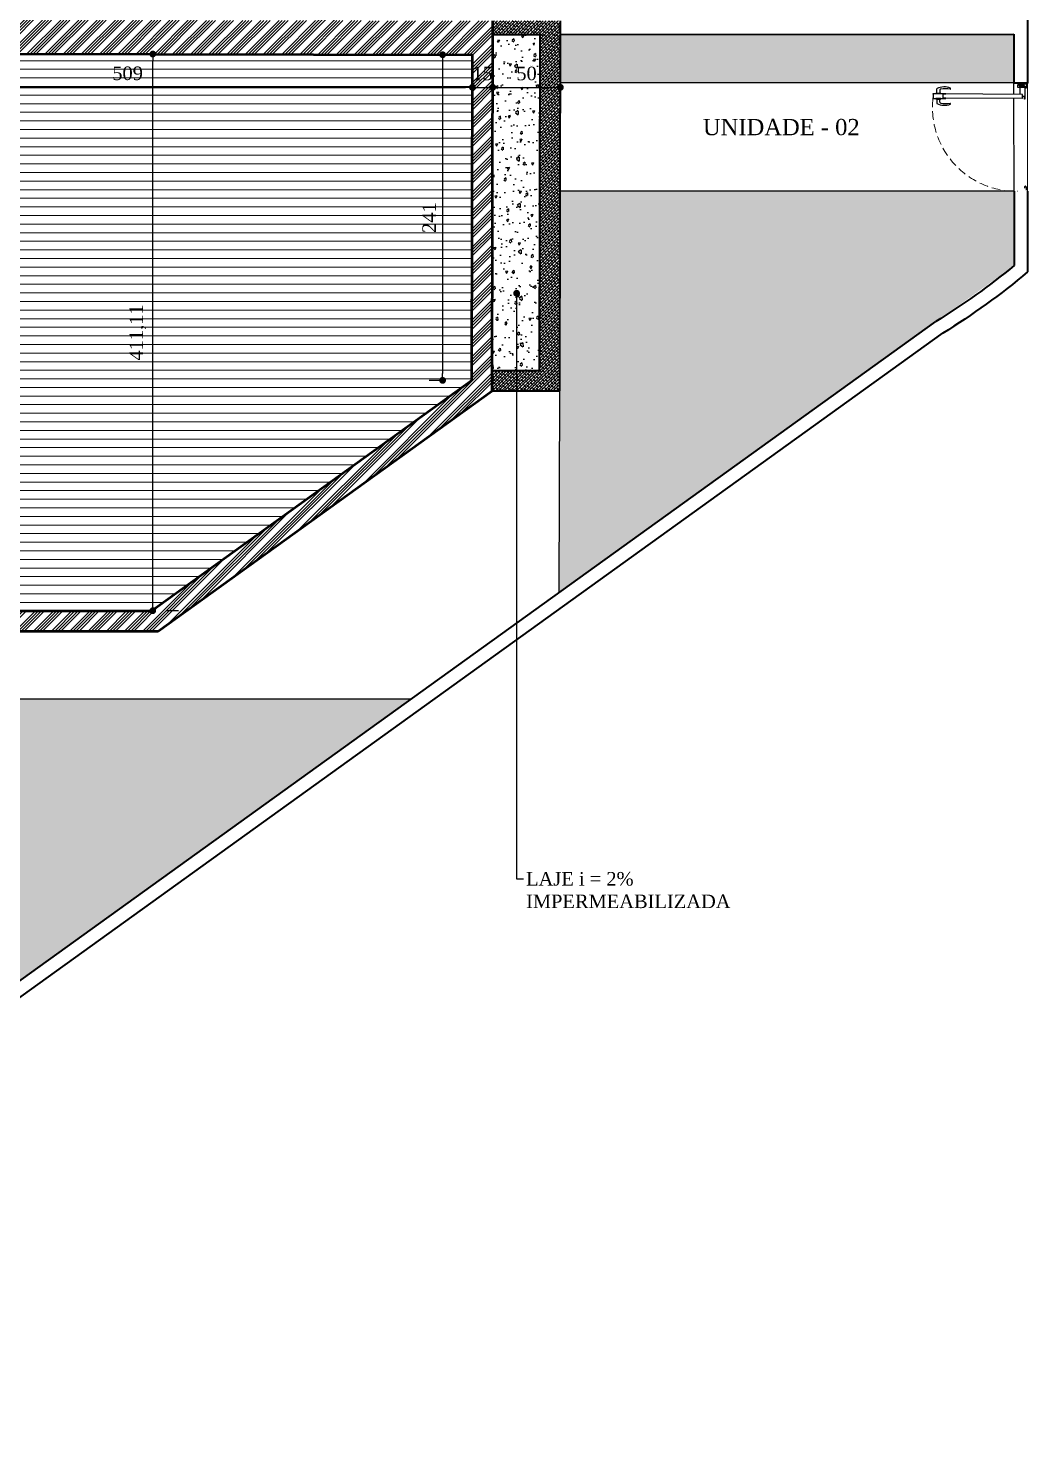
# Model space of a CAD drawing. Header units: millimetres. Extents: x 103208 to 171806, y -164 to 10038.
# Drawn here: x 122509 to 123247, y 5915 to 6964 of the extents above; entities that cross this region are included whole.
import ezdxf
from ezdxf import colors
from ezdxf.entities.mleader import LeaderData, LeaderLine
from ezdxf.math import Vec2, Vec3

# ---------------------------------------------------------------- set-up
doc = ezdxf.new("R2010")
doc.units = ezdxf.units.MM
doc.linetypes.add('ACAD_ISO06W100', pattern=[36, 24, -3, 0, -3, 0, -3, 0, -3])
doc.linetypes.add('HIDDEN', pattern=[9.525, 6.35, -3.175])
for name, color, linetype, lineweight in [('Corte Planta', 4, 'ACAD_ISO06W100', 40), ('Parede Baixa', 5, 'Continuous', 50), ('Parede Corte', 4, 'Continuous', 40), ('Pisos Externos', 15, 'Continuous', 9), ('Portas - Janelas', 2, 'Continuous', 20), ('Projeção Portas', 55, 'HIDDEN', 5)]:
    doc.layers.add(name, color=color, linetype=linetype, lineweight=lineweight)
for name, color, linetype in [('Piso', 55, 'Continuous'), ('Piso Lay-out', 19, 'Continuous'), ('PN010', 1, 'Continuous'), ('Portas-Cotas', 2, 'Continuous')]:
    doc.layers.add(name, color=color, linetype=linetype)
doc.styles.add('Valéria', font='romantic.ttf', dxfattribs={"height": 10})
doc.dimstyles.new('Cota - 50', dxfattribs={"dimtxt": 10, "dimasz": 5, "dimexe": 10, "dimexo": 20, "dimgap": 5, "dimtad": 1, "dimtxsty": 'Valéria', "dimblk": 'DOT', "dimcen": 0, "dimclrd": 12, "dimclre": 12, "dimclrt": 2, "dimazin": 2, "dimtfac": 1, "dimtix": 1, "dimtmove": 0, "dimatfit": 3, "dimldrblk": 'DOT', "dimfxl": 1, "dimarcsym": 0})

# ---------------------------------------------------------------- blocks, each defined once
blk = doc.blocks.new('_Dot')
at = {"color": 0, "linetype": 'ByBlock', "lineweight": -2}
blk.add_line((-0.5, 0), (-1, 0), dxfattribs=at)
at = {"color": 0, "linetype": 'ByBlock', "const_width": 0.5}
blk.add_lwpolyline([(-0.25, 0, 1), (0.25, 0, 1)], format="xyb", close=True, dxfattribs=at)
blk = doc.blocks.new('*D835')
at = {"color": 12, "lineweight": -2, "transparency": 16777216}
for p, q in [((122327.8, 6926.1), (122327.8, 6910.9)), ((122332.8, 6920.9), (122832.1, 6920.9)), ((122837.1, 6925), (122837.1, 6910.9))]:
    blk.add_line(p, q, dxfattribs=at)
at = {"layer": 'Defpoints', "color": 0, "transparency": 16777216}
for p in [(122327.8, 6946.1, 9825), (122837.1, 6945, 9825), (122837.1, 6920.9)]:
    blk.add_point(p, dxfattribs=at)
at = {"color": 12, "lineweight": -2, "transparency": 16777216, "xscale": 5, "yscale": 5, "zscale": 5, "rotation": 180}
blk.add_blockref('_Dot', (122327.8, 6920.9), dxfattribs=at)
at = {"color": 12, "lineweight": -2, "transparency": 16777216, "xscale": 5, "yscale": 5, "zscale": 5}
blk.add_blockref('_Dot', (122837.1, 6920.9), dxfattribs=at)
at = {"color": 2, "transparency": 16777216, "insert": (122582.4, 6931.2), "char_height": 10, "attachment_point": 5, "style": 'Valéria'}
blk.add_mtext('509', dxfattribs=at)
blk = doc.blocks.new('*D838')
at = {"color": 12, "lineweight": -2, "transparency": 16777216}
for p, q in [((122817.1, 6945), (122805.1, 6945)), ((122815.1, 6940), (122815.1, 6709.5)), ((122816.6, 6704.5), (122805.1, 6704.5))]:
    blk.add_line(p, q, dxfattribs=at)
at = {"layer": 'Defpoints', "color": 0, "transparency": 16777216}
for p in [(122837.1, 6945, 9825), (122815.1, 6704.5), (122836.6, 6704.5, 9825)]:
    blk.add_point(p, dxfattribs=at)
at = {"color": 12, "lineweight": -2, "transparency": 16777216, "xscale": 5, "yscale": 5, "zscale": 5}
for p, rotation in [((122815.1, 6945), 90), ((122815.1, 6704.5), 270)]:
    blk.add_blockref('_Dot', p, dxfattribs=dict(at, rotation=rotation))
at = {"color": 2, "transparency": 16777216, "insert": (122805.1, 6824.7), "char_height": 10, "attachment_point": 5, "rotation": 90, "style": 'Valéria'}
blk.add_mtext('241', dxfattribs=at)
blk = doc.blocks.new('*D839')
at = {"color": 12, "lineweight": -2, "transparency": 16777216}
for p, q in [((122601, 6539.4), (122601, 6940.5)), ((122621, 6945.5), (122611, 6945.5)), ((122620.1, 6534.4), (122611, 6534.4))]:
    blk.add_line(p, q, dxfattribs=at)
at = {"layer": 'Defpoints', "color": 0, "transparency": 16777216}
for p in [(122601, 6945.5, 9825), (122601, 6945.5), (122600.1, 6534.4, 9825)]:
    blk.add_point(p, dxfattribs=at)
at = {"color": 12, "lineweight": -2, "transparency": 16777216, "xscale": 5, "yscale": 5, "zscale": 5}
for p, rotation in [((122601, 6945.5), 90), ((122601, 6534.4), 270)]:
    blk.add_blockref('_Dot', p, dxfattribs=dict(at, rotation=rotation))
at = {"color": 2, "transparency": 16777216, "insert": (122589.9, 6739.9), "char_height": 10, "attachment_point": 5, "rotation": 90, "style": 'Valéria'}
blk.add_mtext('411,11', dxfattribs=at)
blk = doc.blocks.new('*D842')
at = {"color": 12, "lineweight": -2, "transparency": 16777216}
for p, q in [((122832.1, 6920.9), (122827.1, 6920.9)), ((122837.1, 6925), (122837.1, 6910.9)), ((122837.1, 6920.9), (122852.1, 6920.9)), ((122852.1, 6924.9), (122852.1, 6910.9)), ((122857.1, 6920.9), (122862.1, 6920.9))]:
    blk.add_line(p, q, dxfattribs=at)
at = {"layer": 'Defpoints', "color": 0, "transparency": 16777216}
for p in [(122837.1, 6945), (122852.1, 6944.9), (122852.1, 6920.9)]:
    blk.add_point(p, dxfattribs=at)
at = {"color": 12, "lineweight": -2, "transparency": 16777216, "xscale": 5, "yscale": 5, "zscale": 5}
blk.add_blockref('_Dot', (122837.1, 6920.9), dxfattribs=at)
at = {"color": 12, "lineweight": -2, "transparency": 16777216, "xscale": 5, "yscale": 5, "zscale": 5, "rotation": 180}
blk.add_blockref('_Dot', (122852.1, 6920.9), dxfattribs=at)
at = {"color": 2, "transparency": 16777216, "insert": (122844.6, 6931.1), "char_height": 10, "attachment_point": 5, "style": 'Valéria'}
blk.add_mtext('15', dxfattribs=at)
blk = doc.blocks.new('*D843')
at = {"color": 12, "lineweight": -2, "transparency": 16777216}
for p, q in [((122852.1, 6924.9), (122852.1, 6910.9)), ((122857.1, 6920.9), (122897.1, 6920.9)), ((122902.1, 6904.2), (122902.1, 6910.9))]:
    blk.add_line(p, q, dxfattribs=at)
at = {"layer": 'Defpoints', "color": 0, "transparency": 16777216}
for p in [(122852.1, 6944.9), (122902.1, 6924.2), (122902.1, 6920.9)]:
    blk.add_point(p, dxfattribs=at)
at = {"color": 12, "lineweight": -2, "transparency": 16777216, "xscale": 5, "yscale": 5, "zscale": 5, "rotation": 180}
blk.add_blockref('_Dot', (122852.1, 6920.9), dxfattribs=at)
at = {"color": 12, "lineweight": -2, "transparency": 16777216, "xscale": 5, "yscale": 5, "zscale": 5}
blk.add_blockref('_Dot', (122902.1, 6920.9), dxfattribs=at)
at = {"color": 2, "transparency": 16777216, "insert": (122877.1, 6931.1), "char_height": 10, "attachment_point": 5, "style": 'Valéria'}
blk.add_mtext('50', dxfattribs=at)

msp = doc.modelspace()

# ---------------------------------------------------------------- hatches: boundary and pattern name
h = msp.add_hatch()
h.set_pattern_fill('GRASS2', color=74, scale=15, pattern_type=2)
h.set_pattern_definition([(360, (7653.407, 20.978), (15, 15), [2.25, -0.45, 0.6, -0.45, 2.25, -9]), (360, (7652.657, 21.428), (15, 15), [1.5, -1.125, 2.25, -1.125, 1.5, -7.5]), (360, (7657.907, 27.428), (15, 15), [1.875, -0.75, 1.875, -10.5]), (360, (7650.407, 30.428), (15, 15), [0.75, -1.5, 0.75, -12]), (90, (7651.907, 30.428), (-15, 15), [1.35, -13.65]), (90, (7656.407, 21.428), (-15, 15), [1.5, -13.5]), (90, (7660.157, 27.428), (-15, 15), [1.5, -13.5]), (45, (7658.357, 21.278), (1e-14, 15), [1.5, -19.7132034]), (135, (7654.457, 21.278), (-15, 1e-14), [1.5, -19.7132034]), (63.434949, (7657.9066, 21.3526), (8e-10, 15), [1.5, -32.0410197]), (75.9637565, (7657.1566, 21.4276), (5e-10, 15), [1.5, -60.3465844]), (75.9637565, (7660.9066, 27.4276), (5e-10, 15), [1.2, -60.6465844]), (75.9637565, (7652.2066, 30.4276), (5e-10, 15), [1.05, -60.7965844]), (104.0362435, (7655.6566, 21.4276), (-5e-10, 15), [1.5, -60.3465844]), (104.0362435, (7659.4066, 27.4276), (-5e-10, 15), [1.2, -60.6465844]), (104.0362435, (7651.6066, 30.4276), (-5e-10, 15), [1.05, -60.7965844]), (116.565051, (7654.9066, 21.3526), (-6e-09, 15), [1.5, -32.041002])])
h.paths.add_polyline_path([(121761.21498, 6152.48125), (121776.92532, 6152.48125), (121779.11686, 6101.23834), (121760.33736, 6101.22174)])
h.paths.add_polyline_path([(121777.49068, 6152.20023), (122347.09427, 6155.18542), (122275.86681, 6103.93504), (121777.58228, 6101.39069)])
h.paths.add_polyline_path([(122991.26447, 6805.74609), (123102.62035, 6805.74609)], flags=16)
h.paths.add_polyline_path([(122901.89529, 6844.18552), (123237.17887, 6844.18552), (123237.20628, 6789.23759), (122901.28772, 6547.78506)])
h.paths.add_polyline_path([(123020.16255, 6960.08453), (123022.87727, 6960.03362), (122902.13276, 6960.03362), (122902.13276, 6924.15925), (123237.1373, 6924.15925), (123237.1373, 6960.03362), (123133.20132, 6960.03362), (123130.48661, 6960.08453)])
h.paths.add_polyline_path([(122534.95752, 6358.51181), (122424.71646, 6358.51181)], flags=16)
h.paths.add_polyline_path([(122327.16109, 6469.35326), (122792.28369, 6469.35326), (122441.13549, 6216.6912), (122327.16109, 6216.6912)])
h.paths.add_polyline_path([(121793.07718, 5912.27838), (121793.07718, 5804.25891)], flags=16)
h.paths.add_polyline_path([(121759.61924, 5981.13113), (122116.43765, 5983.061), (121758.4005, 5725.44212)])
at = {"layer": 'Piso', "true_color": 0x4b81b4}
h = msp.add_hatch(dxfattribs=at)
h.set_pattern_fill('ANSI34', color=145, scale=0.5, angle=360)
h.paths.add_polyline_path([(122307.77252, 6946.06429), (122837.10176, 6944.97926), (122836.60886, 6704.51998), (122600.11219, 6534.35326), (122252.56962, 6534.35326), (122251.37845, 6284.44883), (122147.1702, 6283.58343), (122147.0987, 6268.58283), (122266.30751, 6269.52936), (122267.49829, 6519.35326), (122604.94784, 6519.35326), (122851.59311, 6696.82222), (122852.15298, 6969.94846), (122736.74291, 6970.18503), (122736.6457, 7300.89237), (122721.64569, 7300.92913), (122721.7429, 6970.21577), (121764.34307, 6972.17828), (121764.46523, 6997.80847), (121739.46552, 6997.92763), (121737.82086, 6652.88355), (121737.79061, 6646.53605), (121762.79154, 6646.67127), (121764.22391, 6947.17847), (122127.77223, 6946.43326), (122127.07564, 6800.29105), (122307.08233, 6801.26462)])
h.paths.add_polyline_path([(122292.15327, 6816.1841), (122142.24726, 6815.37332), (122142.87181, 6946.40231), (122292.77249, 6946.09504)], flags=16)
at = {"layer": 'Piso', "true_color": 0x93278f}
h = msp.add_hatch(dxfattribs=at)
h.set_pattern_fill('ANSI38', color=217, scale=0.5, angle=360)
h.paths.add_polyline_path([(122901.59301, 6960.02921), (122887.13272, 6960.02921), (122887.13272, 6696.71973), (122901.59301, 6696.71973)])
h.paths.add_polyline_path([(122902.13276, 6969.94846), (122852.15298, 6969.94846), (122852.15298, 6960.03362), (122902.13276, 6960.03362)])
h.paths.add_polyline_path([(122887.13272, 6711.82219), (122851.62386, 6711.82219), (122851.62386, 6696.71973), (122887.13272, 6696.71973)])
at = {"layer": 'Piso', "transparency": 33554559}
h = msp.add_hatch(dxfattribs=at)
h.set_pattern_fill('AR-CONC', color=256, scale=0.1, angle=585)
h.paths.add_polyline_path([(122852.13262, 6960.01893), (122886.62379, 6960.01893), (122886.62379, 6711.75044), (122852.13262, 6711.75044)])
at = {"layer": 'Pisos Externos', "transparency": 33554559}
h = msp.add_hatch(dxfattribs=at)
h.set_pattern_fill('ANSI31', color=256, scale=2, angle=675)
h.paths.add_polyline_path([(122090.72263, 6946.50921), (121764.22391, 6947.17847), (121762.79154, 6646.67127), (122090.11164, 6648.4416)])
h.paths.add_polyline_path([(121945.26614, 6806.13863), (121945.26614, 6818.93863), (121932.46614, 6818.93863), (121932.46614, 6844.53863), (121945.26614, 6844.53863), (121945.26614, 6857.33863), (121970.86614, 6831.73863)], flags=16)
h.paths.add_polyline_path([(122837.10176, 6944.97926), (122330.77206, 6946.01715), (122330.0821, 6801.26465), (122307.08285, 6801.37428), (122307.08233, 6801.26462), (122127.07564, 6800.29105), (122126.43512, 6283.77307), (122251.37845, 6284.44883), (122252.56962, 6534.35326), (122600.11219, 6534.35326), (122836.60886, 6704.51998)])
h.paths.add_polyline_path([(122230.0451, 6734.33908), (122230.0451, 6708.73908), (122217.2451, 6708.73908), (122217.2451, 6695.93908), (122191.6451, 6721.53908), (122217.2451, 6747.13908), (122217.2451, 6734.33908)], flags=16)
h.paths.add_polyline_path([(122455.85044, 6877.36928), (122481.45044, 6902.96928), (122481.45044, 6890.16928), (122494.25044, 6890.16928), (122494.25044, 6864.56928), (122481.45044, 6864.56928), (122481.45044, 6851.76928)], flags=16)
h.paths.add_polyline_path([(122198.56565, 6504.53318), (122198.56565, 6491.73318), (122211.36565, 6491.73318), (122211.36565, 6466.13318), (122198.56565, 6466.13318), (122198.56565, 6453.33318), (122172.96565, 6478.93318)], flags=16)

# ---------------------------------------------------------------- linework, layer by layer
for p, q in [((123237.16661, 6924.19844), (122902.05928, 6924.18552)), ((123237.19013, 6844.18552), (122901.89529, 6844.18552)), ((122901.28772, 6547.78506), (122901.59301, 6696.71973)), ((122327.16109, 6469.35326, 9825), (122792.28369, 6469.35326, 9825))]:
    msp.add_line(p, q)
at = {"color": 1}
for p, q in [((123179.9312, 6916.687), (123182.48117, 6916.67516)), ((123180.18119, 6916.68584), (123180.19544, 6919.75356)), ((123182.49201, 6919.01007), (123182.48117, 6916.67516)), ((123182.48117, 6916.67516), (123182.73117, 6916.674)), ((123239.16322, 6923.49201), (123239.16323, 6923.492)), ((123239.16323, 6923.492), (123239.16648, 6924.19199)), ((123239.16648, 6924.19199), (123240.39646, 6924.18628)), ((123239.31299, 6923.4413), (123239.21299, 6923.44177)), ((123239.21299, 6923.44177), (123239.21299, 6923.44177)), ((123239.36339, 6923.52767), (123239.31299, 6923.4413)), ((123239.31555, 6923.9913), (123239.31363, 6923.5779)), ((123239.31363, 6923.5779), (123239.36339, 6923.52767)), ((123239.31555, 6923.9913), (123239.31555, 6923.9913)), ((123239.36578, 6924.04106), (123239.36578, 6924.04107)), ((123239.76577, 6924.03921), (123239.36578, 6924.04106)), ((123239.66084, 6922.17967, 19), (123239.65666, 6921.27968, 19)), ((123239.76339, 6923.52581), (123239.81362, 6923.57558)), ((123239.81299, 6923.43898), (123239.76339, 6923.52581)), ((123239.76577, 6924.03921), (123239.76577, 6924.03921)), ((123241.69297, 6923.43025), (123239.81299, 6923.43898)), ((123239.81362, 6923.57558), (123239.81554, 6923.98898)), ((123239.81554, 6923.98898), (123239.81554, 6923.98898)), ((123239.95527, 6920.97829, 19), (123240.85526, 6920.97411, 19)), ((123240.86222, 6922.4741, 19), (123239.96223, 6922.47828, 19)), ((123239.96577, 6924.03828), (123239.96391, 6923.63828)), ((123239.96391, 6923.63828), (123239.96391, 6923.63829)), ((123240.39577, 6924.03628), (123239.96577, 6924.03828)), ((123240.01368, 6923.58806), (123240.01368, 6923.58805)), ((123240.01368, 6923.58805), (123246.36361, 6923.55856)), ((123240.39577, 6924.03629), (123240.39577, 6924.03628)), ((123241.15665, 6921.27272, 19), (123241.15718, 6921.38772, 19)), ((123241.16029, 6922.05771, 19), (123241.16083, 6922.17271, 19)), ((123241.35811, 6921.58679, 19), (123242.1811, 6921.58296, 19)), ((123242.09149, 6921.85338, 19), (123241.35936, 6921.85678, 19)), ((123241.65726, 6915.7418), (123241.68428, 6921.56027)), ((123241.68428, 6921.56027), (123242.07714, 6921.55845)), ((123241.68577, 6921.88027), (123241.69297, 6923.43025)), ((123242.04112, 6921.87862), (123241.68577, 6921.88027)), ((123241.83349, 6921.38958), (123241.83238, 6921.14958)), ((123241.83238, 6921.14958), (123242.44237, 6921.14675)), ((123242.08349, 6921.38841), (123241.83349, 6921.38958)), ((123241.83767, 6922.28957), (123241.83656, 6922.04957)), ((123241.83656, 6922.04957), (123242.10655, 6922.04831)), ((123242.44766, 6922.28673), (123241.83767, 6922.28957)), ((123241.85903, 6922.21447, 19), (123241.85852, 6922.10447, 19)), ((123241.90829, 6922.05424, 19), (123242.13328, 6922.05319, 19)), ((123242.45926, 6922.26168, 19), (123241.90926, 6922.26423, 19)), ((123242.13083, 6922.00088), (123242.04112, 6921.87862)), ((123242.07714, 6921.55845), (123242.1253, 6921.46618)), ((123242.17437, 6921.97504, 19), (123242.09149, 6921.85338, 19)), ((123242.10655, 6922.04831), (123242.10655, 6922.04832)), ((123242.13082, 6922.00089), (123242.13083, 6922.00088)), ((123242.1811, 6921.58296, 19), (123242.23133, 6921.63273, 19)), ((123242.23133, 6921.63273, 19), (123244.63131, 6921.62159, 19)), ((123242.44237, 6921.14675), (123242.47223, 6921.11661)), ((123242.4778, 6922.31659), (123242.44766, 6922.28673)), ((123242.50902, 6922.21145, 19), (123242.45926, 6922.26168, 19)), ((123242.47223, 6921.11661), (123242.50237, 6921.14647)), ((123242.50766, 6922.28645), (123242.4778, 6922.31659)), ((123242.50237, 6921.14647), (123242.53223, 6921.11633)), ((123242.5378, 6922.31632), (123242.50766, 6922.28645)), ((123242.83402, 6922.20994, 19), (123242.50902, 6922.21145, 19)), ((123242.53223, 6921.11633), (123242.56237, 6921.14619)), ((123242.56766, 6922.28618), (123242.5378, 6922.31632)), ((123242.56237, 6921.14619), (123242.59223, 6921.11605)), ((123242.5978, 6922.31604), (123242.56766, 6922.28618)), ((123242.59223, 6921.11605), (123242.62237, 6921.14591)), ((123242.62766, 6922.2859), (123242.5978, 6922.31604)), ((123242.62237, 6921.14591), (123242.65223, 6921.11577)), ((123242.6578, 6922.31576), (123242.62766, 6922.2859)), ((123242.65223, 6921.11577), (123242.68237, 6921.14563)), ((123242.68766, 6922.28562), (123242.6578, 6922.31576)), ((123242.68237, 6921.14563), (123242.71223, 6921.11549)), ((123242.7178, 6922.31548), (123242.68766, 6922.28562)), ((123242.71223, 6921.11549), (123242.74237, 6921.14535)), ((123242.74766, 6922.28534), (123242.7178, 6922.31548)), ((123242.74237, 6921.14535), (123242.77223, 6921.11521)), ((123242.7778, 6922.3152), (123242.74766, 6922.28534)), ((123242.77223, 6921.11521), (123242.80237, 6921.14507)), ((123242.80766, 6922.28506), (123242.7778, 6922.3152)), ((123242.80237, 6921.14507), (123242.83223, 6921.11493)), ((123242.8378, 6922.31492), (123242.80766, 6922.28506)), ((123242.83223, 6921.11493), (123242.86237, 6921.1448)), ((123242.88379, 6922.15971, 19), (123242.83402, 6922.20994, 19)), ((123242.86766, 6922.28478), (123242.8378, 6922.31492)), ((123242.86237, 6921.1448), (123242.89223, 6921.11466)), ((123242.8978, 6922.31464), (123242.86766, 6922.28478)), ((123242.93402, 6922.20947, 19), (123242.88379, 6922.15971, 19)), ((123242.89223, 6921.11466), (123242.92236, 6921.14452)), ((123242.92766, 6922.2845), (123242.8978, 6922.31464)), ((123242.92236, 6921.14452), (123242.95222, 6921.11438)), ((123242.9578, 6922.31436), (123242.92766, 6922.2845)), ((123243.29472, 6922.2078, 19), (123242.93402, 6922.20947, 19)), ((123242.95222, 6921.11438), (123242.98236, 6921.14424)), ((123242.98766, 6922.28423), (123242.9578, 6922.31436)), ((123242.98236, 6921.14424), (123243.01222, 6921.1141)), ((123243.0178, 6922.31409), (123242.98766, 6922.28423)), ((123243.01222, 6921.1141), (123243.04236, 6921.14396)), ((123243.04766, 6922.28395), (123243.0178, 6922.31409)), ((123243.04236, 6921.14396), (123243.07222, 6921.11382)), ((123243.0778, 6922.31381), (123243.04766, 6922.28395)), ((123243.07222, 6921.11382), (123243.10236, 6921.14368)), ((123243.10766, 6922.28367), (123243.0778, 6922.31381)), ((123243.10236, 6921.14368), (123243.13222, 6921.11354)), ((123243.1378, 6922.31353), (123243.10766, 6922.28367)), ((123243.13222, 6921.11354), (123243.16236, 6921.1434)), ((123243.16766, 6922.28339), (123243.1378, 6922.31353)), ((123243.16236, 6921.1434), (123243.40236, 6921.14229)), ((123243.40765, 6922.28228), (123243.16766, 6922.28339)), ((123243.40236, 6921.14229), (123243.43222, 6921.11215)), ((123243.43779, 6922.31214), (123243.40765, 6922.28228)), ((123243.43222, 6921.11215), (123243.46236, 6921.14201)), ((123243.46765, 6922.282), (123243.43779, 6922.31214)), ((123243.46236, 6921.14201), (123243.70236, 6921.14089)), ((123243.70765, 6922.28088), (123243.46765, 6922.282)), ((123243.93401, 6922.20483, 19), (123243.57989, 6922.20647, 19)), ((123243.70236, 6921.14089), (123243.73222, 6921.11076)), ((123243.73779, 6922.31074), (123243.70765, 6922.28088)), ((123243.73222, 6921.11076), (123243.76236, 6921.14062)), ((123243.76765, 6922.2806), (123243.73779, 6922.31074)), ((123243.76236, 6921.14062), (123243.79222, 6921.11048)), ((123243.79779, 6922.31046), (123243.76765, 6922.2806)), ((123243.79222, 6921.11048), (123243.82235, 6921.14034)), ((123243.82765, 6922.28032), (123243.79779, 6922.31046)), ((123243.82235, 6921.14034), (123243.85222, 6921.1102)), ((123243.85779, 6922.31019), (123243.82765, 6922.28032)), ((123243.85222, 6921.1102), (123243.88235, 6921.14006)), ((123243.88765, 6922.28005), (123243.85779, 6922.31019)), ((123243.88235, 6921.14006), (123243.91221, 6921.10992)), ((123243.91779, 6922.30991), (123243.88765, 6922.28005)), ((123243.91221, 6921.10992), (123243.94235, 6921.13978)), ((123243.94765, 6922.27977), (123243.91779, 6922.30991)), ((123243.98377, 6922.1546, 19), (123243.93401, 6922.20483, 19)), ((123243.94235, 6921.13978), (123243.97221, 6921.10964)), ((123243.97779, 6922.30963), (123243.94765, 6922.27977)), ((123243.97221, 6921.10964), (123244.00235, 6921.1395)), ((123244.00765, 6922.27949), (123243.97779, 6922.30963)), ((123244.03401, 6922.20437, 19), (123243.98377, 6922.1546, 19)), ((123244.00235, 6921.1395), (123244.03221, 6921.10936)), ((123244.03779, 6922.30935), (123244.00765, 6922.27949)), ((123244.03221, 6921.10936), (123244.06235, 6921.13922)), ((123244.359, 6922.20286, 19), (123244.03401, 6922.20437, 19)), ((123244.06765, 6922.27921), (123244.03779, 6922.30935)), ((123244.06235, 6921.13922), (123244.09221, 6921.10908)), ((123244.09779, 6922.30907), (123244.06765, 6922.27921)), ((123244.09221, 6921.10908), (123244.12235, 6921.13894)), ((123244.12765, 6922.27893), (123244.09779, 6922.30907)), ((123244.12235, 6921.13894), (123244.15221, 6921.1088)), ((123244.15778, 6922.30879), (123244.12765, 6922.27893)), ((123244.15221, 6921.1088), (123244.18235, 6921.13867)), ((123244.18765, 6922.27865), (123244.15778, 6922.30879)), ((123244.18235, 6921.13867), (123244.21221, 6921.10853)), ((123244.21778, 6922.30851), (123244.18765, 6922.27865)), ((123244.21221, 6921.10853), (123244.24235, 6921.13839)), ((123244.24764, 6922.27837), (123244.21778, 6922.30851)), ((123244.24235, 6921.13839), (123244.27221, 6921.10825)), ((123244.27778, 6922.30823), (123244.24764, 6922.27837)), ((123244.27221, 6921.10825), (123244.30235, 6921.13811)), ((123244.30764, 6922.2781), (123244.27778, 6922.30823)), ((123244.30235, 6921.13811), (123244.33221, 6921.10797)), ((123244.33778, 6922.30796), (123244.30764, 6922.2781)), ((123244.33221, 6921.10797), (123244.36235, 6921.13783)), ((123244.36764, 6922.27782), (123244.33778, 6922.30796)), ((123244.40923, 6922.25262, 19), (123244.359, 6922.20286, 19)), ((123244.36235, 6921.13783), (123244.39221, 6921.10769)), ((123244.39778, 6922.30768), (123244.36764, 6922.27782)), ((123244.39221, 6921.10769), (123244.42235, 6921.13755)), ((123244.42764, 6922.27754), (123244.39778, 6922.30768)), ((123244.95923, 6922.25007, 19), (123244.40923, 6922.25262, 19)), ((123244.42235, 6921.13755), (123245.03234, 6921.13472)), ((123245.03764, 6922.27471), (123244.42764, 6922.27754)), ((123244.63131, 6921.62159, 19), (123244.68107, 6921.57135, 19)), ((123244.68107, 6921.57135, 19), (123244.93178, 6921.57019, 19)), ((123244.77319, 6921.84093, 19), (123244.69144, 6921.96335, 19)), ((123244.73326, 6922.04112, 19), (123244.95825, 6922.04007, 19)), ((123244.74144, 6921.9893), (123244.74143, 6921.98931)), ((123244.82397, 6921.86569), (123244.74144, 6921.9893)), ((123244.74237, 6921.45403), (123244.79139, 6921.54584)), ((123244.76652, 6922.03597), (123244.76652, 6922.03596)), ((123244.76652, 6922.03596), (123245.03652, 6922.03471)), ((123245.08232, 6921.83949, 19), (123244.77319, 6921.84093, 19)), ((123245.03346, 6921.37472), (123244.78346, 6921.37588)), ((123244.79139, 6921.54584), (123245.18424, 6921.54402)), ((123245.48573, 6921.86262), (123244.82397, 6921.86569)), ((123244.93178, 6921.57019, 19), (123245.11728, 6921.75397, 19)), ((123245.00848, 6922.08984, 19), (123245.009, 6922.19984, 19)), ((123245.03234, 6921.13472), (123245.03346, 6921.37472)), ((123245.03652, 6922.03471), (123245.03764, 6922.27471)), ((123245.18424, 6921.54402), (123245.14078, 6912.18412)), ((123245.47923, 6920.46264), (123245.48027, 6920.68763)), ((123245.97922, 6920.46031), (123245.47923, 6920.46264)), ((123245.48027, 6920.68763), (123245.48027, 6920.68764)), ((123245.48213, 6921.08763), (123245.48573, 6921.86262)), ((123245.48213, 6921.08764), (123245.48213, 6921.08763)), ((123245.5305, 6920.73741), (123245.5305, 6920.7374)), ((123245.5305, 6920.7374), (123245.5805, 6920.73717)), ((123245.5319, 6921.0374), (123245.53189, 6921.0374)), ((123245.58189, 6921.03716), (123245.5319, 6921.0374)), ((123245.5805, 6920.73717), (123245.57992, 6920.61217)), ((123245.57992, 6920.61217), (123245.82992, 6920.61101)), ((123245.58248, 6921.16216), (123245.58189, 6921.03716)), ((123245.83247, 6921.161), (123245.58248, 6921.16216)), ((123245.82992, 6920.61101), (123245.83247, 6921.161)), ((123245.88594, 6924.06079), (123245.88659, 6924.20138)), ((123245.88594, 6924.06079), (123245.88594, 6924.06079)), ((123245.93571, 6924.01055), (123245.93571, 6924.01056)), ((123246.3657, 6924.00856), (123245.93571, 6924.01055)), ((123245.97922, 6920.46032), (123245.97922, 6920.46031)), ((123246.36361, 6923.55856), (123246.3657, 6924.00856)), ((123246.51291, 6923.40787), (123246.50163, 6920.97789)), ((123246.50163, 6920.97789), (123246.50163, 6920.9779)), ((123246.56332, 6923.49423), (123246.51291, 6923.40787)), ((123246.51547, 6923.95786), (123246.51355, 6923.54447)), ((123246.51355, 6923.54447), (123246.56332, 6923.49423)), ((123246.51547, 6923.95787), (123246.51547, 6923.95786)), ((123246.5657, 6924.00763), (123246.5657, 6924.00763)), ((123246.9657, 6924.00577), (123246.5657, 6924.00763)), ((123246.96331, 6923.49238), (123247.01354, 6923.54214)), ((123247.01291, 6923.40554), (123246.96331, 6923.49238)), ((123246.9657, 6924.00578), (123246.9657, 6924.00577)), ((123247.11291, 6923.40508), (123247.01291, 6923.40554)), ((123247.01354, 6923.54214), (123247.01546, 6923.95554)), ((123247.01546, 6923.95554), (123247.01546, 6923.95555)), ((123247.11291, 6923.40509), (123247.11291, 6923.40508)), ((123247.16661, 6924.20138), (123247.16314, 6923.45485)), ((123247.16314, 6923.45485), (123247.16314, 6923.45485)), ((123177.31447, 6913.09197), (123177.31265, 6912.69912)), ((123177.31265, 6912.69912), (123186.77255, 6912.65518)), ((123177.51447, 6913.09104), (123177.31447, 6913.09197)), ((123177.3289, 6916.19908), (123177.32708, 6915.80622)), ((123177.32708, 6915.80622), (123177.52708, 6915.80529)), ((123186.7888, 6916.15515), (123177.3289, 6916.19908)), ((123177.51617, 6913.45818), (123177.51447, 6913.09104)), ((123177.54631, 6913.48804), (123177.51617, 6913.45818)), ((123177.54659, 6913.54804), (123177.51645, 6913.51818)), ((123177.51645, 6913.51818), (123177.54631, 6913.48804)), ((123177.54687, 6913.60804), (123177.51673, 6913.57818)), ((123177.51673, 6913.57818), (123177.54659, 6913.54804)), ((123177.54715, 6913.66804), (123177.51701, 6913.63818)), ((123177.51701, 6913.63818), (123177.54687, 6913.60804)), ((123177.54743, 6913.72804), (123177.51729, 6913.69818)), ((123177.51729, 6913.69818), (123177.54715, 6913.66804)), ((123177.54771, 6913.78804), (123177.51757, 6913.75818)), ((123177.51757, 6913.75818), (123177.54743, 6913.72804)), ((123177.54799, 6913.84804), (123177.51785, 6913.81818)), ((123177.51785, 6913.81818), (123177.54771, 6913.78804)), ((123177.54826, 6913.90803), (123177.51813, 6913.87817)), ((123177.51813, 6913.87817), (123177.54799, 6913.84804)), ((123177.54854, 6913.96803), (123177.5184, 6913.93817)), ((123177.5184, 6913.93817), (123177.54826, 6913.90803)), ((123177.54882, 6914.02803), (123177.51868, 6913.99817)), ((123177.51868, 6913.99817), (123177.54854, 6913.96803)), ((123177.5491, 6914.08803), (123177.51896, 6914.05817)), ((123177.51896, 6914.05817), (123177.54882, 6914.02803)), ((123177.54938, 6914.14803), (123177.51924, 6914.11817)), ((123177.51924, 6914.11817), (123177.5491, 6914.08803)), ((123177.52203, 6914.71817), (123177.51952, 6914.17817)), ((123177.51952, 6914.17817), (123177.54938, 6914.14803)), ((123177.55217, 6914.74803), (123177.52203, 6914.71817)), ((123177.55244, 6914.80803), (123177.52231, 6914.77816)), ((123177.52231, 6914.77816), (123177.55217, 6914.74803)), ((123177.55272, 6914.86802), (123177.52258, 6914.83816)), ((123177.52258, 6914.83816), (123177.55244, 6914.80803)), ((123177.553, 6914.92802), (123177.52286, 6914.89816)), ((123177.52286, 6914.89816), (123177.55272, 6914.86802)), ((123177.55328, 6914.98802), (123177.52314, 6914.95816)), ((123177.52314, 6914.95816), (123177.553, 6914.92802)), ((123177.55356, 6915.04802), (123177.52342, 6915.01816)), ((123177.52342, 6915.01816), (123177.55328, 6914.98802)), ((123177.55384, 6915.10802), (123177.5237, 6915.07816)), ((123177.5237, 6915.07816), (123177.55356, 6915.04802)), ((123177.55412, 6915.16802), (123177.52398, 6915.13816)), ((123177.52398, 6915.13816), (123177.55384, 6915.10802)), ((123177.55439, 6915.22802), (123177.52426, 6915.19816)), ((123177.52426, 6915.19816), (123177.55412, 6915.16802)), ((123177.55467, 6915.28802), (123177.52453, 6915.25816)), ((123177.52453, 6915.25816), (123177.55439, 6915.22802)), ((123177.55495, 6915.34802), (123177.52481, 6915.31816)), ((123177.52481, 6915.31816), (123177.55467, 6915.28802)), ((123177.55523, 6915.40802), (123177.52509, 6915.37816)), ((123177.52509, 6915.37816), (123177.55495, 6915.34802)), ((123177.52708, 6915.80529), (123177.52537, 6915.43816)), ((123177.52537, 6915.43816), (123177.55523, 6915.40802)), ((123183.12259, 6912.67213), (123179.50262, 6912.68895)), ((123183.13884, 6916.1721), (123179.51888, 6916.18891)), ((123179.81081, 6912.29751), (123179.81076, 6912.28751)), ((123179.83069, 6916.57746), (123179.83073, 6916.58746)), ((123179.9103, 6912.18705), (123182.46027, 6912.1752)), ((123180.16029, 6912.18589), (123180.14605, 6909.11816)), ((123182.44943, 6909.84029), (123182.46027, 6912.1752)), ((123182.46027, 6912.1752), (123182.71027, 6912.17404)), ((123182.81073, 6912.27358), (123182.81078, 6912.28358)), ((123182.8307, 6916.57353), (123182.83065, 6916.56353)), ((123184.82326, 6912.81424), (123184.83812, 6916.0142)), ((123186.77324, 6912.80518), (123184.82326, 6912.81424)), ((123243.39247, 6912.55224), (123184.82331, 6912.82424)), ((123243.40724, 6915.73367), (123184.83808, 6916.00567)), ((123184.83812, 6916.0142), (123186.7881, 6916.00515)), ((123186.77255, 6912.65518), (123186.77324, 6912.80518)), ((123186.7881, 6916.00515), (123186.7888, 6916.15515)), ((123243.39242, 6912.54224), (123243.40724, 6915.73367)), ((123244.99983, 6914.13479), (123243.39985, 6914.14222)), ((123244.99078, 6912.18481), (123244.99983, 6914.13479)), ((123245.14078, 6912.18412), (123244.99078, 6912.18481)), ((123245.13557, 6846.46345), (123245.13917, 6847.23844)), ((123245.14103, 6847.63843), (123245.14207, 6847.86344)), ((123245.14207, 6847.86344), (123245.64207, 6847.86111)), ((123245.1894, 6847.2882), (123245.2394, 6847.28798)), ((123245.24079, 6847.58797), (123245.19079, 6847.5882)), ((123245.2394, 6847.28798), (123245.23882, 6847.16298)), ((123245.23882, 6847.16298), (123245.48882, 6847.16182)), ((123245.24137, 6847.71297), (123245.24079, 6847.58797)), ((123245.49137, 6847.71181), (123245.24137, 6847.71297)), ((123245.48882, 6847.16182), (123245.49137, 6847.71181)), ((123246.15965, 6847.33869), (123246.14836, 6844.90873))]:
    msp.add_line(p, q, dxfattribs=at)
for centre, radius, start, end in [((123179.93073, 6916.587), 0.1, 89.73391826, 179.73391826), ((123180.44569, 6919.75224), 0.25026, 115.60598342, 179.69691295), ((123185.65016, 6909.0563), 12.14519, 68.05398886, 115.93974775), ((123183.14223, 6919.00684), 0.65023, 94.9859838, 179.71544158), ((123182.7307, 6916.574), 0.1, 359.73391826, 89.73391826), ((123186.42995, 6884.6743), 35.1398, 84.05710174, 95.46106838), ((123190.09602, 6919.87379), 0.25009, 263.62185755, 359.71110859), ((123190.09684, 6920.08881), 0.25027, 359.77569871, 68.33938765), ((123239.21322, 6923.49177), 0.05, 179.73391826, 269.73391826), ((123239.36554, 6923.99107), 0.05, 89.73391826, 179.73391826), ((123239.95666, 6921.27829, 19), 0.3, 179.73391826, 269.73391826), ((123239.96084, 6922.17828, 19), 0.3, 89.73391826, 179.73391826), ((123239.76554, 6923.98921), 0.05, 359.73391826, 89.73391826), ((123240.01391, 6923.63806), 0.05, 179.73391826, 269.73391826), ((123240.396, 6924.08629), 0.05, 269.73391826, 359.73391826), ((123240.85665, 6921.27411, 19), 0.3, 269.73391826, 359.73391826), ((123240.86083, 6922.1741, 19), 0.3, 359.73391826, 89.73391826), ((123241.35718, 6921.38679, 19), 0.2, 89.73391826, 179.73391826), ((123241.36029, 6922.05678, 19), 0.2, 179.73391826, 269.73391826), ((123241.90852, 6922.10424, 19), 0.05, 179.73391826, 269.73391826), ((123241.90903, 6922.21423, 19), 0.05, 89.73391826, 179.73391826), ((123242.08372, 6921.43841), 0.05, 269.73391826, 33.73391826), ((123242.10641, 6922.01832), 0.03, 324.4727377, 89.73391826), ((123242.13305, 6922.00319, 19), 0.05, 325.73391826, 89.73391826), ((123244.73302, 6921.99112, 19), 0.05, 89.73391826, 213.73391826), ((123244.78369, 6921.42588), 0.05, 145.73391826, 269.73391826), ((123244.76638, 6922.00597), 0.03, 89.73391825, 213.7328627), ((123244.95849, 6922.09007, 19), 0.05, 269.73391826, 359.73391826), ((123244.959, 6922.20007, 19), 0.05, 359.73391826, 89.73391826), ((123245.08209, 6921.78949, 19), 0.05, 314.73391825, 89.73391826), ((123245.53027, 6920.68741), 0.05, 89.73391826, 179.73391826), ((123245.53213, 6921.0874), 0.05, 179.73391826, 269.73391826), ((123245.93594, 6924.06056), 0.05, 179.73391826, 269.73391826), ((123245.98163, 6920.98031), 0.52, 269.73391826, 359.73391826), ((123246.56547, 6923.95764), 0.05, 89.73391825, 179.73391825), ((123246.96546, 6923.95578), 0.05, 359.73391826, 89.73391826), ((123247.11314, 6923.45509), 0.05, 269.73391826, 359.73391826), ((123179.50244, 6912.64895), 0.04, 89.73391825, 179.73391826), ((123179.72244, 6912.64792), 0.26, 179.73391826, 269.73391826), ((123179.73906, 6916.22789), 0.26, 89.73391826, 179.73391826), ((123179.51906, 6916.22891), 0.04, 179.73391826, 269.73391826), ((123179.72081, 6912.29793), 0.09, 359.73391826, 89.73391826), ((123179.74069, 6916.57788), 0.09, 269.73391826, 359.73391826), ((123179.91076, 6912.28705), 0.1, 179.73391826, 269.73391826), ((123180.3963, 6909.11716), 0.25026, 179.77092356, 243.86185309), ((123185.69988, 6919.7643), 12.14519, 243.52808876, 291.41384765), ((123183.09965, 6909.83748), 0.65023, 179.75239493, 264.48185271), ((123182.71073, 6912.27404), 0.1, 269.73391826, 359.73391826), ((123182.90078, 6912.28316), 0.09, 89.73391826, 179.73391826), ((123182.92065, 6916.56311), 0.09, 179.73391826, 269.73391826), ((123182.9024, 6912.63316), 0.26, 269.73391826, 359.73391826), ((123182.91903, 6916.21312), 0.26, 359.73391826, 89.73391826), ((123186.70611, 6944.138), 35.1398, 264.00676813, 275.41073477), ((123183.1224, 6912.63213), 0.04, 359.73391826, 89.73391826), ((123183.13902, 6916.2121), 0.04, 269.73391825, 359.73391826), ((123190.04508, 6908.90598), 0.25009, 359.75672792, 95.84597896), ((123190.0439, 6908.69096), 0.25027, 291.12844886, 359.6921378), ((123245.18916, 6847.23821), 0.04999, 89.72245795, 179.73391826), ((123245.19102, 6847.63818), 0.04999, 179.71310516, 269.74601191), ((123245.63965, 6847.34112), 0.52, 359.73281642, 89.73391826)]:
    msp.add_arc(centre, radius, start, end, dxfattribs=at)
at = {"layer": 'Corte Planta'}
msp.add_line((123237.16661, 6924.19844), (123247.16661, 6924.20138), dxfattribs=at)
at = {"layer": 'Parede Baixa'}
for p, q in [((122851.59311, 6696.82222), (122852.15298, 6969.94846)), ((122307.77252, 6946.06429, 9825), (122837.10176, 6944.97926, 9825)), ((122836.60886, 6704.51998), (122837.10176, 6944.97926)), ((122600.11219, 6534.35326, 9825), (122836.60886, 6704.51998, 9825)), ((122604.94784, 6519.35326, 9825), (122851.59311, 6696.82222, 9825)), ((122252.56962, 6534.35326, 9825), (122600.11219, 6534.35326, 9825)), ((122267.49829, 6519.35326, 9825), (122604.94784, 6519.35326, 9825))]:
    msp.add_line(p, q, dxfattribs=at)
at = {"layer": 'Parede Corte'}
for p, q in [((122901.59301, 6696.71973), (122902.15326, 6970.03363)), ((123247.15046, 6979.1388), (123247.16661, 6924.20138)), ((122852.13262, 6960.01893, 9113.78491), (122887.13272, 6960.02921, 8285.30717)), ((122886.62379, 6711.75044), (122887.13272, 6960.02921)), ((122902.13276, 6960.03362, 7930.24528), (123237.15604, 6960.1321)), ((123237.15604, 6960.1321), (123237.16661, 6924.19844)), ((123237.19012, 6844.19844), (123237.20628, 6789.23759)), ((123247.19012, 6844.20138), (123247.20766, 6784.5398)), ((122441.13651, 6216.69193, 9825), (123179.35357, 6747.86209, 9825)), ((122446.97031, 6208.58439, 9825), (123184.84421, 6739.52325, 9825)), ((122851.62386, 6711.82219, 9825), (122886.62379, 6711.75044, 2947.5)), ((122851.59311, 6696.82222, 9825), (122901.59301, 6696.71973))]:
    msp.add_line(p, q, dxfattribs=at)
at = {"layer": 'Parede Corte', "elevation": 9825}
for points in [[(123237.20628, 6789.23759, -0.0335125684), (123179.35357, 6747.86209)], [(123247.20766, 6784.5398, -0.0357070389), (123184.61319, 6739.35701)]]:
    msp.add_lwpolyline(points, format="xyb", dxfattribs=at)
at = {"layer": 'PN010'}
for p, q in [((123237.10474, 6915.76294), (123237.16661, 6924.19844)), ((123237.17887, 6844.1858), (123237.10804, 6912.58143))]:
    msp.add_line(p, q, dxfattribs=at)
msp.add_arc((123240.34976, 6924.10084), 0.09737, 351.26425594, 61.33633533, dxfattribs=at)
at = {"layer": 'Portas - Janelas'}
msp.add_line((123247.19012, 6844.20138), (123247.16661, 6924.20138), dxfattribs=at)
at = {"layer": 'Projeção Portas'}
msp.add_arc((123238.71509, 6905.94003), 61.77333, 173.71825975, 271.27994057, dxfattribs=at)

# ---------------------------------------------------------------- texts
at = {"layer": 'Portas-Cotas', "insert": (123065.29375, 6897.54906, -19650), "char_height": 12, "attachment_point": 2, "style": 'Valéria'}
msp.add_mtext('{\\C12;UNIDADE - 02}', dxfattribs=at)

# ---------------------------------------------------------------- dimensions: what is measured, and where the dimension line sits
dim = msp.add_linear_dim(base=(122837.10176, 6920.90883), p1=(122327.77232, 6946.07862, 9825), p2=(122837.10176, 6944.97926, 9825), text='509', dimstyle='Cota - 50')
dim.commit()
dim.dimension.update_dxf_attribs({"geometry": '*D835', "text_midpoint": (122582.43704, 6931.16031)})
dim = msp.add_linear_dim(base=(122600.98081, 6945.46332), p1=(122600.11219, 6534.35326, 9825), p2=(122600.9549, 6945.46332, 9825), angle=90, dimstyle='Cota - 50')
dim.commit()
dim.dimension.update_dxf_attribs({"geometry": '*D839', "text_midpoint": (122589.92312, 6739.90829)})
dim = msp.add_linear_dim(base=(122815.05084, 6704.51998), p1=(122837.10176, 6944.97926, 9825), p2=(122836.60886, 6704.51998, 9825), angle=90, text='241', dimstyle='Cota - 50')
dim.commit()
dim.dimension.update_dxf_attribs({"geometry": '*D838', "text_midpoint": (122805.05084, 6824.74962)})
dim = msp.add_linear_dim(base=(122852.10173, 6920.91257), p1=(122837.10176, 6944.97926), p2=(122852.10173, 6944.94851), dimstyle='Cota - 50')
dim.commit()
dim.dimension.update_dxf_attribs({"geometry": '*D842', "text_midpoint": (122844.60175, 6931.10488)})
dim = msp.add_linear_dim(base=(122902.05928, 6920.91257), p1=(122852.10173, 6944.94851), p2=(122902.05928, 6924.18552), text='50', dimstyle='Cota - 50', override={"dimtmove": 1})
dim.commit()
dim.dimension.update_dxf_attribs({"geometry": '*D843', "text_midpoint": (122877.0805, 6931.10488)})

# ---------------------------------------------------------------- leaders
at = {"layer": 'Piso Lay-out'}
ml = msp.add_multileader_mtext('Standard', dxfattribs=at)
ml.set_content('LAJE i = 2% \\PIMPERMEABILIZADA', color=2, style='Valéria')
ml.set_leader_properties(color=15)
ml.set_arrow_properties(name='DOT')
ml.build(insert=Vec2(0, 0))
ml.multileader.update_dxf_attribs({"dogleg_length": 5, "arrow_head_size": 5})
ctx = ml.context
ctx.base_point, ctx.char_height, ctx.arrow_head_size, ctx.plane_origin = Vec3(122874.75935, 6336.3994), 10, 5, Vec3(122868.87608, 6409.06688)
notes = []
notes.append((ctx, [(0, (1, 1, 0), (122869.75935, 6336.3994), (1, 0), 5, [(0, [(122869.75935, 6768.81508)], 0, [])])]))
ctx.mtext.insert, ctx.mtext.flow_direction = Vec3(122876.75935, 6341.3994), 5
for ctx, leaders in notes:
    for number, flags, end, landing, length, lines in leaders:
        leader = LeaderData()
        leader.index, (leader.has_last_leader_line, leader.has_dogleg_vector, leader.attachment_direction) = number, flags
        leader.last_leader_point, leader.dogleg_vector, leader.dogleg_length = Vec3(end), Vec3(landing), length
        for number, points, colour, breaks in lines:
            line = LeaderLine()
            line.index, line.vertices, line.color, line.breaks = number, Vec3.list(points), colors.encode_raw_color(colour), breaks
            leader.lines.append(line)
        ctx.leaders.append(leader)

doc.saveas('drawing.dxf')
